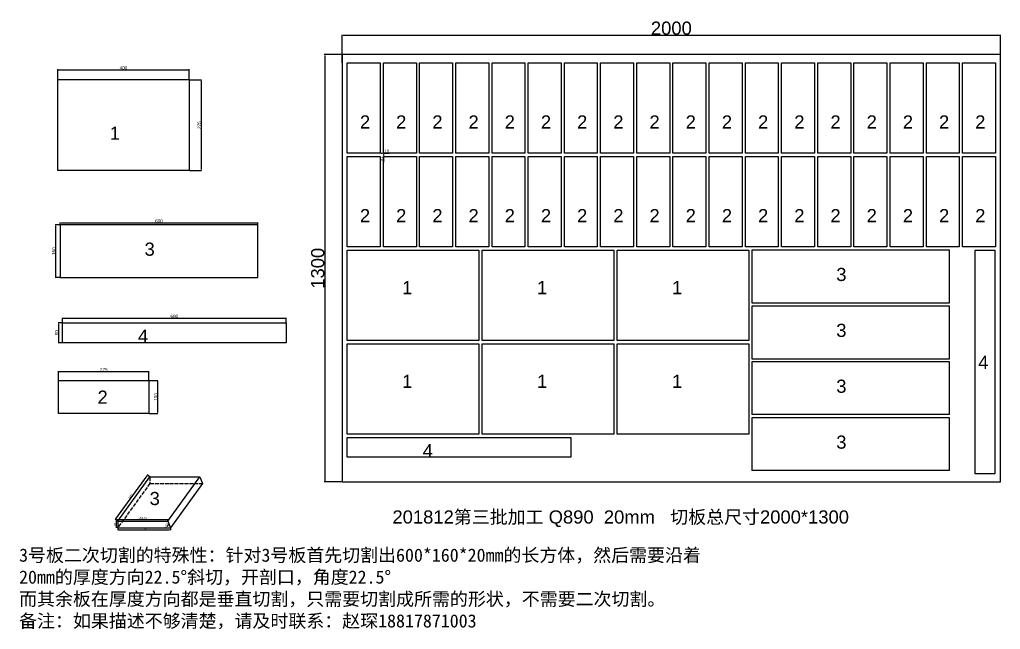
# Model space of a CAD drawing. Header units: millimetres. Extents: x 3071 to 9936, y 1504 to 4997.
# Drawn here: x 3071 to 6052, y 1504 to 3359 of the extents above; entities that cross this region are included whole.
import ezdxf

# ---------------------------------------------------------------- set-up
doc = ezdxf.new("R2010")
doc.units = ezdxf.units.MM
doc.linetypes.add('ACAD_ISO02W100', pattern=[15, 12, -3])
doc.layers.add('尺寸标注', color=6, linetype='Continuous')
doc.layers.add('标号', color=4, linetype='Continuous')
doc.styles.get("Standard").update_dxf_attribs({"font": 'arial.ttf'})
doc.dimstyles.new('ISO-25-JHF', dxfattribs={"dimtxt": 10, "dimasz": 2.5, "dimexe": 1.25, "dimexo": 0.625, "dimtad": 1, "dimtxsty": 'Standard', "dimcen": 2.5, "dimadec": 0, "dimazin": 0, "dimtfac": 1, "dimtmove": 0, "dimatfit": 3, "dimfxl": 1, "dimarcsym": 0})
doc.dimstyles.new('ISO-25-old', dxfattribs={"dimtxt": 6, "dimasz": 2.5, "dimexe": 1.25, "dimexo": 0.625, "dimtad": 1, "dimtxsty": 'Standard', "dimcen": 2.5, "dimadec": 0, "dimazin": 0, "dimtfac": 1, "dimtmove": 0, "dimatfit": 3, "dimfxl": 1, "dimarcsym": 0})
doc.dimstyles.new('边框总尺寸', dxfattribs={"dimtxt": 40, "dimasz": 2.5, "dimexe": 1.25, "dimexo": 0.625, "dimtad": 1, "dimtxsty": 'Standard', "dimcen": 2.5, "dimclrd": 6, "dimclre": 6, "dimclrt": 6, "dimadec": 0, "dimazin": 0, "dimtfac": 1, "dimtmove": 0, "dimatfit": 3, "dimfxl": 1, "dimarcsym": 0})

# ---------------------------------------------------------------- blocks, each defined once
blk = doc.blocks.new('*D16')
at = {"layer": 'Defpoints', "color": 0, "transparency": 16777216}
for p in [(3586.5, 3206.5), (3186.5, 3175.3), (3586.5, 3175.3)]:
    blk.add_point(p, dxfattribs=at)
at = {"layer": '尺寸标注', "color": 0, "lineweight": -2, "transparency": 16777216}
for p, q in [((3186.5, 3175.9), (3186.5, 3207.8)), ((3189, 3206.5), (3584, 3206.5)), ((3586.5, 3175.9), (3586.5, 3207.8))]:
    blk.add_line(p, q, dxfattribs=at)
at = {"layer": '尺寸标注', "color": 0, "transparency": 16777216}
for points in [[(3189, 3207), (3189, 3206.1), (3186.5, 3206.5)], [(3584, 3207), (3584, 3206.1), (3586.5, 3206.5)]]:
    blk.add_solid(points, dxfattribs=at)
at = {"layer": '尺寸标注', "color": 0, "transparency": 16777216, "insert": (3386.5, 3212.3), "char_height": 10, "attachment_point": 5}
blk.add_mtext('400', dxfattribs=at)
blk = doc.blocks.new('*D17')
at = {"layer": 'Defpoints', "color": 0, "transparency": 16777216}
for p in [(3586.5, 3175.3), (3586.5, 2900.3), (3622.6, 2900.3)]:
    blk.add_point(p, dxfattribs=at)
at = {"layer": '尺寸标注', "color": 0, "lineweight": -2, "transparency": 16777216}
for p, q in [((3587.1, 3175.3), (3623.8, 3175.3)), ((3622.6, 3172.8), (3622.6, 2902.8)), ((3587.1, 2900.3), (3623.8, 2900.3))]:
    blk.add_line(p, q, dxfattribs=at)
at = {"layer": '尺寸标注', "color": 0, "transparency": 16777216}
for points in [[(3622.1, 3172.8), (3623, 3172.8), (3622.6, 3175.3)], [(3622.1, 2902.8), (3623, 2902.8), (3622.6, 2900.3)]]:
    blk.add_solid(points, dxfattribs=at)
at = {"layer": '尺寸标注', "color": 0, "transparency": 16777216, "insert": (3616.8, 3037.8), "char_height": 10, "attachment_point": 5, "rotation": 90}
blk.add_mtext('275', dxfattribs=at)
blk = doc.blocks.new('*D18')
at = {"layer": 'Defpoints', "color": 0, "transparency": 16777216}
for p in [(3180.4, 2734.5), (3194.4, 2734.5), (3194.4, 2574.5)]:
    blk.add_point(p, dxfattribs=at)
at = {"layer": '尺寸标注', "color": 0, "lineweight": -2, "transparency": 16777216}
for p, q in [((3193.7, 2734.5), (3179.1, 2734.5)), ((3180.4, 2577), (3180.4, 2732)), ((3193.7, 2574.5), (3179.1, 2574.5))]:
    blk.add_line(p, q, dxfattribs=at)
at = {"layer": '尺寸标注', "color": 0, "transparency": 16777216}
for points in [[(3179.9, 2732), (3180.8, 2732), (3180.4, 2734.5)], [(3179.9, 2577), (3180.8, 2577), (3180.4, 2574.5)]]:
    blk.add_solid(points, dxfattribs=at)
at = {"layer": '尺寸标注', "color": 0, "transparency": 16777216, "insert": (3174.6, 2654.5), "char_height": 10, "attachment_point": 5, "rotation": 90}
blk.add_mtext('160', dxfattribs=at)
blk = doc.blocks.new('*D19')
at = {"layer": 'Defpoints', "color": 0, "transparency": 16777216}
for p in [(3194.4, 2734.5), (3794.4, 2740.8), (3794.4, 2734.5)]:
    blk.add_point(p, dxfattribs=at)
at = {"layer": '尺寸标注', "color": 0, "lineweight": -2, "transparency": 16777216}
for p, q in [((3194.4, 2735.1), (3194.4, 2742.1)), ((3196.9, 2740.8), (3791.9, 2740.8)), ((3794.4, 2735.1), (3794.4, 2742.1))]:
    blk.add_line(p, q, dxfattribs=at)
at = {"layer": '尺寸标注', "color": 0, "transparency": 16777216}
for points in [[(3196.9, 2741.2), (3196.9, 2740.4), (3194.4, 2740.8)], [(3791.9, 2741.2), (3791.9, 2740.4), (3794.4, 2740.8)]]:
    blk.add_solid(points, dxfattribs=at)
at = {"layer": '尺寸标注', "color": 0, "transparency": 16777216, "insert": (3494.4, 2746.5), "char_height": 10, "attachment_point": 5}
blk.add_mtext('600', dxfattribs=at)
blk = doc.blocks.new('*D20')
at = {"layer": 'Defpoints', "color": 0, "transparency": 16777216}
for p in [(3881, 2450.7), (3201, 2436.2), (3881, 2436.2)]:
    blk.add_point(p, dxfattribs=at)
at = {"layer": '尺寸标注', "color": 0, "lineweight": -2, "transparency": 16777216}
for p, q in [((3201, 2436.8), (3201, 2451.9)), ((3203.5, 2450.7), (3878.5, 2450.7)), ((3881, 2436.8), (3881, 2451.9))]:
    blk.add_line(p, q, dxfattribs=at)
at = {"layer": '尺寸标注', "color": 0, "transparency": 16777216}
for points in [[(3203.5, 2451.1), (3203.5, 2450.2), (3201, 2450.7)], [(3878.5, 2451.1), (3878.5, 2450.2), (3881, 2450.7)]]:
    blk.add_solid(points, dxfattribs=at)
at = {"layer": '尺寸标注', "color": 0, "transparency": 16777216, "insert": (3541, 2456.4), "char_height": 10, "attachment_point": 5}
blk.add_mtext('680', dxfattribs=at)
blk = doc.blocks.new('*D21')
at = {"layer": 'Defpoints', "color": 0, "transparency": 16777216}
for p in [(3201, 2436.2), (3189, 2376.2), (3201, 2376.2)]:
    blk.add_point(p, dxfattribs=at)
at = {"layer": '尺寸标注', "color": 0, "lineweight": -2, "transparency": 16777216}
for p, q in [((3200.4, 2436.2), (3187.7, 2436.2)), ((3189, 2433.7), (3189, 2378.7)), ((3200.4, 2376.2), (3187.7, 2376.2))]:
    blk.add_line(p, q, dxfattribs=at)
at = {"layer": '尺寸标注', "color": 0, "transparency": 16777216}
for points in [[(3188.6, 2433.7), (3189.4, 2433.7), (3189, 2436.2)], [(3188.6, 2378.7), (3189.4, 2378.7), (3189, 2376.2)]]:
    blk.add_solid(points, dxfattribs=at)
at = {"layer": '尺寸标注', "color": 0, "transparency": 16777216, "insert": (3183.2, 2406.2), "char_height": 10, "attachment_point": 5, "rotation": 90}
blk.add_mtext('60', dxfattribs=at)
blk = doc.blocks.new('*D12')
at = {"layer": 'Defpoints', "color": 0, "transparency": 16777216}
for p in [(4166.6, 2952.5), (4176.6, 2952.5), (4176.6, 2952.5)]:
    blk.add_point(p, dxfattribs=at)
at = {"layer": '尺寸标注', "color": 0, "lineweight": -2, "transparency": 16777216}
for p, q in [((4166.6, 2951.9), (4166.6, 2951.3)), ((4169.1, 2952.5), (4174.1, 2952.5)), ((4176.6, 2952.5), (4193.7, 2952.5)), ((4176.6, 2951.9), (4176.6, 2951.3))]:
    blk.add_line(p, q, dxfattribs=at)
at = {"layer": '尺寸标注', "color": 0, "transparency": 16777216}
for points in [[(4169.1, 2952.9), (4169.1, 2952.1), (4166.6, 2952.5)], [(4174.1, 2952.9), (4174.1, 2952.1), (4176.6, 2952.5)]]:
    blk.add_solid(points, dxfattribs=at)
at = {"layer": '尺寸标注', "color": 0, "transparency": 16777216, "insert": (4186.4, 2958.2), "char_height": 10, "attachment_point": 5}
blk.add_mtext('10', dxfattribs=at)
blk = doc.blocks.new('*D13')
at = {"layer": 'Defpoints', "color": 0, "transparency": 16777216}
for p in [(4176.6, 2952.5), (4176.6, 2942.5), (4176.6, 2942.5)]:
    blk.add_point(p, dxfattribs=at)
at = {"layer": '尺寸标注', "color": 0, "lineweight": -2, "transparency": 16777216}
for p, q in [((4177.2, 2952.5), (4177.8, 2952.5)), ((4176.6, 2950), (4176.6, 2945)), ((4176.6, 2942.5), (4176.6, 2925.4)), ((4177.2, 2942.5), (4177.8, 2942.5))]:
    blk.add_line(p, q, dxfattribs=at)
at = {"layer": '尺寸标注', "color": 0, "transparency": 16777216}
for points in [[(4176.2, 2950), (4177, 2950), (4176.6, 2952.5)], [(4176.2, 2945), (4177, 2945), (4176.6, 2942.5)]]:
    blk.add_solid(points, dxfattribs=at)
at = {"layer": '尺寸标注', "color": 0, "transparency": 16777216, "insert": (4170.9, 2932.7), "char_height": 10, "attachment_point": 5, "rotation": 90}
blk.add_mtext('10', dxfattribs=at)
blk = doc.blocks.new('*D8')
at = {"layer": 'Defpoints', "color": 0, "transparency": 16777216}
for p in [(6051.6, 3311.6), (4051.6, 3252.5), (6051.6, 3252.5)]:
    blk.add_point(p, dxfattribs=at)
at = {"layer": '尺寸标注', "color": 6, "lineweight": -2, "transparency": 16777216}
for p, q in [((4051.6, 3253.1), (4051.6, 3312.8)), ((4054.1, 3311.6), (6049.1, 3311.6)), ((6051.6, 3253.1), (6051.6, 3312.8))]:
    blk.add_line(p, q, dxfattribs=at)
at = {"layer": '尺寸标注', "color": 6, "transparency": 16777216}
for points in [[(4054.1, 3312), (4054.1, 3311.2), (4051.6, 3311.6)], [(6049.1, 3312), (6049.1, 3311.2), (6051.6, 3311.6)]]:
    blk.add_solid(points, dxfattribs=at)
at = {"layer": '尺寸标注', "color": 6, "transparency": 16777216, "insert": (5051.6, 3332.6), "char_height": 40, "attachment_point": 5}
blk.add_mtext('2000', dxfattribs=at)
blk = doc.blocks.new('*D9')
at = {"layer": 'Defpoints', "color": 0, "transparency": 16777216}
for p in [(4051.6, 3252.5), (3998.1, 1952.5), (4051.6, 1952.5)]:
    blk.add_point(p, dxfattribs=at)
at = {"layer": '尺寸标注', "color": 6, "lineweight": -2, "transparency": 16777216}
for p, q in [((4051, 3252.5), (3996.8, 3252.5)), ((3998.1, 3250), (3998.1, 1955)), ((4051, 1952.5), (3996.8, 1952.5))]:
    blk.add_line(p, q, dxfattribs=at)
at = {"layer": '尺寸标注', "color": 6, "transparency": 16777216}
for points in [[(3997.7, 3250), (3998.5, 3250), (3998.1, 3252.5)], [(3997.7, 1955), (3998.5, 1955), (3998.1, 1952.5)]]:
    blk.add_solid(points, dxfattribs=at)
at = {"layer": '尺寸标注', "color": 6, "transparency": 16777216, "insert": (3977, 2602.5), "char_height": 40, "attachment_point": 5, "rotation": 90}
blk.add_mtext('1300', dxfattribs=at)
blk = doc.blocks.new('*D10')
at = {"layer": 'Defpoints', "color": 0, "transparency": 16777216}
for p in [(3464, 2288.1), (3189, 2261.1), (3464, 2261.1)]:
    blk.add_point(p, dxfattribs=at)
at = {"layer": '尺寸标注', "color": 0, "lineweight": -2, "transparency": 16777216}
for p, q in [((3189, 2261.7), (3189, 2289.3)), ((3191.5, 2288.1), (3461.5, 2288.1)), ((3464, 2261.7), (3464, 2289.3))]:
    blk.add_line(p, q, dxfattribs=at)
at = {"layer": '尺寸标注', "color": 0, "transparency": 16777216}
for points in [[(3191.5, 2288.5), (3191.5, 2287.7), (3189, 2288.1)], [(3461.5, 2288.5), (3461.5, 2287.7), (3464, 2288.1)]]:
    blk.add_solid(points, dxfattribs=at)
at = {"layer": '尺寸标注', "color": 0, "transparency": 16777216, "insert": (3326.5, 2293.8), "char_height": 10, "attachment_point": 5}
blk.add_mtext('275', dxfattribs=at)
blk = doc.blocks.new('*D11')
at = {"layer": 'Defpoints', "color": 0, "transparency": 16777216}
for p in [(3464, 2261.1), (3464, 2161.1), (3489.9, 2161.1)]:
    blk.add_point(p, dxfattribs=at)
at = {"layer": '尺寸标注', "color": 0, "lineweight": -2, "transparency": 16777216}
for p, q in [((3464.6, 2261.1), (3491.2, 2261.1)), ((3489.9, 2258.6), (3489.9, 2163.6)), ((3464.6, 2161.1), (3491.2, 2161.1))]:
    blk.add_line(p, q, dxfattribs=at)
at = {"layer": '尺寸标注', "color": 0, "transparency": 16777216}
for points in [[(3489.5, 2258.6), (3490.3, 2258.6), (3489.9, 2261.1)], [(3489.5, 2163.6), (3490.3, 2163.6), (3489.9, 2161.1)]]:
    blk.add_solid(points, dxfattribs=at)
at = {"layer": '尺寸标注', "color": 0, "transparency": 16777216, "insert": (3484.2, 2211.1), "char_height": 10, "attachment_point": 5, "rotation": 90}
blk.add_mtext('100', dxfattribs=at)
blk = doc.blocks.new('*D4')
at = {"layer": 'Defpoints', "color": 0, "transparency": 16777216}
for p in [(3369.2, 1813.5), (3529.2, 1813.5), (3529.2, 1806.9)]:
    blk.add_point(p, dxfattribs=at)
at = {"layer": '尺寸标注', "color": 0, "lineweight": -2, "transparency": 16777216}
for p, q in [((3369.2, 1812.8), (3369.2, 1805.6)), ((3371.7, 1806.9), (3526.7, 1806.9)), ((3529.2, 1812.8), (3529.2, 1805.6))]:
    blk.add_line(p, q, dxfattribs=at)
at = {"layer": '尺寸标注', "color": 0, "transparency": 16777216}
for points in [[(3371.7, 1807.3), (3371.7, 1806.5), (3369.2, 1806.9)], [(3526.7, 1807.3), (3526.7, 1806.5), (3529.2, 1806.9)]]:
    blk.add_solid(points, dxfattribs=at)
at = {"layer": '尺寸标注', "color": 0, "transparency": 16777216, "insert": (3449.2, 1810.6), "char_height": 6, "attachment_point": 5}
blk.add_mtext('160', dxfattribs=at)
blk = doc.blocks.new('*D5')
at = {"layer": 'Defpoints', "color": 0, "transparency": 16777216}
for p in [(3369.2, 1833.5), (3364.4, 1813.5), (3369.2, 1813.5)]:
    blk.add_point(p, dxfattribs=at)
at = {"layer": '尺寸标注', "color": 0, "lineweight": -2, "transparency": 16777216}
for p, q in [((3368.6, 1833.5), (3363.1, 1833.5)), ((3364.4, 1831), (3364.4, 1816)), ((3368.6, 1813.5), (3363.1, 1813.5))]:
    blk.add_line(p, q, dxfattribs=at)
at = {"layer": '尺寸标注', "color": 0, "transparency": 16777216}
for points in [[(3364, 1831), (3364.8, 1831), (3364.4, 1833.5)], [(3364, 1816), (3364.8, 1816), (3364.4, 1813.5)]]:
    blk.add_solid(points, dxfattribs=at)
at = {"layer": '尺寸标注', "color": 0, "transparency": 16777216, "insert": (3360.7, 1823.5), "char_height": 6, "attachment_point": 5, "rotation": 90}
blk.add_mtext('20', dxfattribs=at)
blk = doc.blocks.new('*D6')
at = {"layer": 'Defpoints', "color": 0, "transparency": 16777216}
for p in [(3459.7, 1973.1), (3466.8, 1967.9), (3369.2, 1833.5)]:
    blk.add_point(p, dxfattribs=at)
at = {"layer": '尺寸标注', "color": 0, "lineweight": -2, "transparency": 16777216}
for p, q in [((3363.5, 1840.7), (3458.2, 1971.1)), ((3466.3, 1968.3), (3458.6, 1973.9)), ((3368.7, 1833.8), (3361, 1839.4))]:
    blk.add_line(p, q, dxfattribs=at)
at = {"layer": '尺寸标注', "color": 0, "transparency": 16777216}
for points in [[(3457.9, 1971.4), (3458.5, 1970.9), (3459.7, 1973.1)], [(3363.2, 1841), (3363.8, 1840.5), (3362, 1838.7)]]:
    blk.add_solid(points, dxfattribs=at)
at = {"layer": '尺寸标注', "color": 0, "transparency": 16777216, "insert": (3407.9, 1908.1), "char_height": 6, "attachment_point": 5, "rotation": 54.0168}
blk.add_mtext('600', dxfattribs=at)
blk = doc.blocks.new('*D7')
at = {"layer": 'Defpoints', "color": 0, "transparency": 16777216}
for p in [(3520.9, 1833.5), (3521.7, 1821), (3369.2, 1813.5), (3529.2, 1813.5), (3529.2, 1813.5)]:
    blk.add_point(p, dxfattribs=at)
at = {"layer": '尺寸标注', "color": 0, "lineweight": -2, "transparency": 16777216}
blk.add_arc((3529.2, 1813.5), 10.7, 125.9457, 166.5543, dxfattribs=at)
at = {"layer": '尺寸标注', "color": 0, "transparency": 16777216}
for points in [[(3522.8, 1822.5), (3523.2, 1821.7), (3525.1, 1823.3)], [(3519.3, 1815.9), (3518.4, 1816), (3518.5, 1813.5)]]:
    blk.add_solid(points, dxfattribs=at)
at = {"layer": '尺寸标注', "color": 0, "transparency": 16777216, "insert": (3517.3, 1821.4), "char_height": 6, "attachment_point": 5, "rotation": 56.25}
blk.add_mtext('67.5', dxfattribs=at)
blk = doc.blocks.new('*D1')
at = {"layer": 'Defpoints', "color": 0, "transparency": 16777216}
for p in [(3369.2, 1833.5), (3520.9, 1838.2), (3520.9, 1833.5)]:
    blk.add_point(p, dxfattribs=at)
at = {"layer": '尺寸标注', "color": 0, "lineweight": -2, "transparency": 16777216}
for p, q in [((3369.2, 1834.1), (3369.2, 1839.5)), ((3371.7, 1838.2), (3518.4, 1838.2)), ((3520.9, 1834.1), (3520.9, 1839.5))]:
    blk.add_line(p, q, dxfattribs=at)
at = {"layer": '尺寸标注', "color": 0, "transparency": 16777216}
for points in [[(3371.7, 1838.7), (3371.7, 1837.8), (3369.2, 1838.2)], [(3518.4, 1838.7), (3518.4, 1837.8), (3520.9, 1838.2)]]:
    blk.add_solid(points, dxfattribs=at)
at = {"layer": '尺寸标注', "color": 0, "transparency": 16777216, "insert": (3445.1, 1842.5), "char_height": 6, "attachment_point": 5}
blk.add_mtext('151,72', dxfattribs=at)

msp = doc.modelspace()

# ---------------------------------------------------------------- linework, layer by layer
for p, q in [((6051.592, 3252.515), (4051.592, 3252.515)), ((4051.592, 3252.515), (4051.592, 1952.515)), ((4051.592, 3227.515), (4051.592, 3252.515)), ((6051.592, 1952.515), (6051.592, 3252.515)), ((4066.592, 2952.515), (4066.592, 3227.515)), ((4066.592, 3227.515), (4166.592, 3227.515)), ((4166.592, 3227.515), (4166.592, 2952.515)), ((4176.592, 2952.515), (4176.592, 3227.515)), ((4176.592, 3227.515), (4276.592, 3227.515)), ((4276.592, 3227.515), (4276.592, 2952.515)), ((4286.592, 2952.515), (4286.592, 3227.515)), ((4286.592, 3227.515), (4386.592, 3227.515)), ((4386.592, 3227.515), (4386.592, 2952.515)), ((4396.592, 2952.515), (4396.592, 3227.515)), ((4396.592, 3227.515), (4496.592, 3227.515)), ((4496.592, 3227.515), (4496.592, 2952.515)), ((4506.592, 2952.515), (4506.592, 3227.515)), ((4506.592, 3227.515), (4606.592, 3227.515)), ((4606.592, 3227.515), (4606.592, 2952.515)), ((4616.592, 2952.515), (4616.592, 3227.515)), ((4616.592, 3227.515), (4716.592, 3227.515)), ((4716.592, 3227.515), (4716.592, 2952.515)), ((4726.592, 2952.515), (4726.592, 3227.515)), ((4726.592, 3227.515), (4826.592, 3227.515)), ((4826.592, 3227.515), (4826.592, 2952.515)), ((4836.592, 2952.515), (4836.592, 3227.515)), ((4836.592, 3227.515), (4936.592, 3227.515)), ((4936.592, 3227.515), (4936.592, 2952.515)), ((4946.592, 2952.515), (4946.592, 3227.515)), ((4946.592, 3227.515), (5046.592, 3227.515)), ((5046.592, 3227.515), (5046.592, 2952.515)), ((5056.592, 2952.515), (5056.592, 3227.515)), ((5056.592, 3227.515), (5156.592, 3227.515)), ((5156.592, 3227.515), (5156.592, 2952.515)), ((5166.592, 2952.515), (5166.592, 3227.515)), ((5166.592, 3227.515), (5266.592, 3227.515)), ((5266.592, 3227.515), (5266.592, 2952.515)), ((5276.592, 2952.515), (5276.592, 3227.515)), ((5276.592, 3227.515), (5376.592, 3227.515)), ((5376.592, 3227.515), (5376.592, 2952.515)), ((5386.592, 2952.515), (5386.592, 3227.515)), ((5386.592, 3227.515), (5486.592, 3227.515)), ((5486.592, 3227.515), (5486.592, 2952.515)), ((5496.592, 2952.515), (5496.592, 3227.515)), ((5496.592, 3227.515), (5596.592, 3227.515)), ((5596.592, 3227.515), (5596.592, 2952.515)), ((5606.592, 2952.515), (5606.592, 3227.515)), ((5606.592, 3227.515), (5706.592, 3227.515)), ((5706.592, 3227.515), (5706.592, 2952.515)), ((5716.592, 2952.515), (5716.592, 3227.515)), ((5716.592, 3227.515), (5816.592, 3227.515)), ((5816.592, 3227.515), (5816.592, 2952.515)), ((5826.592, 2952.515), (5826.592, 3227.515)), ((5826.592, 3227.515), (5926.592, 3227.515)), ((5926.592, 3227.515), (5926.592, 2952.515)), ((5936.592, 2952.515), (5936.592, 3227.515)), ((5936.592, 3227.515), (6036.592, 3227.515)), ((6036.592, 3227.515), (6036.592, 2952.515)), ((3186.511, 2900.256), (3186.511, 3175.256)), ((3586.511, 3175.256), (3186.511, 3175.256)), ((3586.511, 3175.256), (3586.511, 2900.256)), ((4166.592, 2952.515), (4066.592, 2952.515)), ((4276.592, 2952.515), (4176.592, 2952.515)), ((4386.592, 2952.515), (4286.592, 2952.515)), ((4496.592, 2952.515), (4396.592, 2952.515)), ((4606.592, 2952.515), (4506.592, 2952.515)), ((4716.592, 2952.515), (4616.592, 2952.515)), ((4826.592, 2952.515), (4726.592, 2952.515)), ((4936.592, 2952.515), (4836.592, 2952.515)), ((5046.592, 2952.515), (4946.592, 2952.515)), ((5156.592, 2952.515), (5056.592, 2952.515)), ((5266.592, 2952.515), (5166.592, 2952.515)), ((5376.592, 2952.515), (5276.592, 2952.515)), ((5486.592, 2952.515), (5386.592, 2952.515)), ((5596.592, 2952.515), (5496.592, 2952.515)), ((5706.592, 2952.515), (5606.592, 2952.515)), ((5816.592, 2952.515), (5716.592, 2952.515)), ((5926.592, 2952.515), (5826.592, 2952.515)), ((6036.592, 2952.515), (5936.592, 2952.515)), ((4066.592, 2667.515), (4066.592, 2942.515)), ((4066.592, 2942.515), (4166.592, 2942.515)), ((4166.592, 2942.515), (4166.592, 2667.515)), ((4176.592, 2667.515), (4176.592, 2942.515)), ((4176.592, 2942.515), (4276.592, 2942.515)), ((4276.592, 2942.515), (4276.592, 2667.515)), ((4286.592, 2667.515), (4286.592, 2942.515)), ((4286.592, 2942.515), (4386.592, 2942.515)), ((4386.592, 2942.515), (4386.592, 2667.515)), ((4396.592, 2667.515), (4396.592, 2942.515)), ((4396.592, 2942.515), (4496.592, 2942.515)), ((4496.592, 2942.515), (4496.592, 2667.515)), ((4506.592, 2667.515), (4506.592, 2942.515)), ((4506.592, 2942.515), (4606.592, 2942.515)), ((4606.592, 2942.515), (4606.592, 2667.515)), ((4616.592, 2667.515), (4616.592, 2942.515)), ((4616.592, 2942.515), (4716.592, 2942.515)), ((4716.592, 2942.515), (4716.592, 2667.515)), ((4726.592, 2667.515), (4726.592, 2942.515)), ((4726.592, 2942.515), (4826.592, 2942.515)), ((4826.592, 2942.515), (4826.592, 2667.515)), ((4836.592, 2667.515), (4836.592, 2942.515)), ((4836.592, 2942.515), (4936.592, 2942.515)), ((4936.592, 2942.515), (4936.592, 2667.515)), ((4946.592, 2667.515), (4946.592, 2942.515)), ((4946.592, 2942.515), (5046.592, 2942.515)), ((5046.592, 2942.515), (5046.592, 2667.515)), ((5056.592, 2667.515), (5056.592, 2942.515)), ((5056.592, 2942.515), (5156.592, 2942.515)), ((5156.592, 2942.515), (5156.592, 2667.515)), ((5166.592, 2667.515), (5166.592, 2942.515)), ((5166.592, 2942.515), (5266.592, 2942.515)), ((5266.592, 2942.515), (5266.592, 2667.515)), ((5276.592, 2667.515), (5276.592, 2942.515)), ((5276.592, 2942.515), (5376.592, 2942.515)), ((5376.592, 2942.515), (5376.592, 2667.515)), ((5386.592, 2667.515), (5386.592, 2942.515)), ((5386.592, 2942.515), (5486.592, 2942.515)), ((5486.592, 2942.515), (5486.592, 2667.515)), ((5496.592, 2667.515), (5496.592, 2942.515)), ((5496.592, 2942.515), (5596.592, 2942.515)), ((5596.592, 2942.515), (5596.592, 2667.515)), ((5606.592, 2667.515), (5606.592, 2942.515)), ((5606.592, 2942.515), (5706.592, 2942.515)), ((5706.592, 2942.515), (5706.592, 2667.515)), ((5716.592, 2667.515), (5716.592, 2942.515)), ((5716.592, 2942.515), (5816.592, 2942.515)), ((5816.592, 2942.515), (5816.592, 2667.515)), ((5826.592, 2667.515), (5826.592, 2942.515)), ((5826.592, 2942.515), (5926.592, 2942.515)), ((5926.592, 2942.515), (5926.592, 2667.515)), ((5936.592, 2667.515), (5936.592, 2942.515)), ((5936.592, 2942.515), (6036.592, 2942.515)), ((6036.592, 2942.515), (6036.592, 2667.515)), ((3586.511, 2900.256), (3186.511, 2900.256)), ((3194.372, 2734.453), (3194.372, 2574.453)), ((3794.372, 2734.453), (3194.372, 2734.453)), ((3794.372, 2574.453), (3794.372, 2734.453)), ((4166.592, 2667.515), (4066.592, 2667.515)), ((4066.592, 2657.515), (4466.592, 2657.515)), ((4066.592, 2382.515), (4066.592, 2657.515)), ((4276.592, 2667.515), (4176.592, 2667.515)), ((4386.592, 2667.515), (4286.592, 2667.515)), ((4496.592, 2667.515), (4396.592, 2667.515)), ((4466.592, 2657.515), (4466.592, 2382.515)), ((4476.592, 2657.515), (4876.592, 2657.515)), ((4476.592, 2382.515), (4476.592, 2657.515)), ((4606.592, 2667.515), (4506.592, 2667.515)), ((4716.592, 2667.515), (4616.592, 2667.515)), ((4826.592, 2667.515), (4726.592, 2667.515)), ((4936.592, 2667.515), (4836.592, 2667.515)), ((4876.592, 2657.515), (4876.592, 2382.515)), ((4886.592, 2657.515), (5286.592, 2657.515)), ((4886.592, 2382.515), (4886.592, 2657.515)), ((5046.592, 2667.515), (4946.592, 2667.515)), ((5156.592, 2667.515), (5056.592, 2667.515)), ((5266.592, 2667.515), (5166.592, 2667.515)), ((5376.592, 2667.515), (5276.592, 2667.515)), ((5286.592, 2657.515), (5286.592, 2382.515)), ((5286.592, 2657.515), (5286.592, 2497.515)), ((5896.592, 2657.515), (5296.592, 2657.515)), ((5296.592, 2657.515), (5296.592, 2497.515)), ((5486.592, 2667.515), (5386.592, 2667.515)), ((5596.592, 2667.515), (5496.592, 2667.515)), ((5706.592, 2667.515), (5606.592, 2667.515)), ((5816.592, 2667.515), (5716.592, 2667.515)), ((5926.592, 2667.515), (5826.592, 2667.515)), ((5896.592, 2497.515), (5896.592, 2657.515)), ((6036.592, 2667.515), (5936.592, 2667.515)), ((5975.144, 1977.515), (5975.144, 2657.515)), ((5975.144, 2657.515), (6035.144, 2657.515)), ((6035.144, 2657.515), (6035.144, 1977.515)), ((3194.372, 2574.453), (3794.372, 2574.453)), ((5296.592, 2497.515), (5896.592, 2497.515)), ((5896.592, 2487.515), (5296.592, 2487.515)), ((5296.592, 2487.515), (5296.592, 2327.515)), ((5896.592, 2327.515), (5896.592, 2487.515)), ((3201.023, 2436.154), (3881.023, 2436.154)), ((3201.023, 2376.154), (3201.023, 2436.154)), ((3881.023, 2436.154), (3881.023, 2376.154)), ((3881.023, 2376.154), (3201.023, 2376.154)), ((4466.592, 2382.515), (4066.592, 2382.515)), ((4066.592, 2372.515), (4466.592, 2372.515)), ((4066.592, 2097.515), (4066.592, 2372.515)), ((4466.592, 2372.515), (4466.592, 2097.515)), ((4876.592, 2382.515), (4476.592, 2382.515)), ((4476.592, 2372.515), (4876.592, 2372.515)), ((4476.592, 2097.515), (4476.592, 2372.515)), ((4876.592, 2372.515), (4876.592, 2097.515)), ((5286.592, 2382.515), (4886.592, 2382.515)), ((4886.592, 2372.515), (5286.592, 2372.515)), ((4886.592, 2097.515), (4886.592, 2372.515)), ((5286.592, 2372.515), (5286.592, 2097.515)), ((5296.592, 2327.515), (5896.592, 2327.515)), ((5896.592, 2317.515), (5296.592, 2317.515)), ((5296.592, 2317.515), (5296.592, 2157.515)), ((5896.592, 2157.515), (5896.592, 2317.515)), ((3189.01, 2161.059), (3189.01, 2261.059)), ((3189.01, 2261.059), (3464.01, 2261.059)), ((3464.01, 2261.059), (3464.01, 2161.059)), ((3464.01, 2161.059), (3189.01, 2161.059)), ((5896.592, 2157.515), (5296.592, 2157.515)), ((5896.592, 2147.515), (5296.592, 2147.515)), ((5296.592, 2147.515), (5296.592, 1987.515)), ((5896.592, 1987.515), (5896.592, 2147.515)), ((4466.592, 2097.515), (4066.592, 2097.515)), ((4066.592, 2087.515), (4746.592, 2087.515)), ((4066.592, 2027.515), (4066.592, 2087.515)), ((4876.592, 2097.515), (4476.592, 2097.515)), ((4746.592, 2087.515), (4746.592, 2027.515)), ((5286.592, 2097.515), (4886.592, 2097.515)), ((4746.592, 2027.515), (4066.592, 2027.515)), ((3369.227, 1833.467), (3466.849, 1967.914)), ((3466.849, 1967.914), (3618.564, 1967.914)), ((3520.943, 1833.467), (3618.564, 1967.914)), ((3618.564, 1967.914), (3626.849, 1947.914)), ((5896.592, 1987.515), (5296.592, 1987.515)), ((6035.144, 1977.515), (5975.144, 1977.515)), ((3626.849, 1947.914), (3529.227, 1813.467)), ((4051.592, 1952.515), (6051.592, 1952.515)), ((3369.227, 1833.467), (3369.227, 1813.467)), ((3369.227, 1833.467), (3520.943, 1833.467)), ((3520.943, 1833.467), (3529.227, 1813.467)), ((3369.227, 1813.467), (3529.227, 1813.467))]:
    msp.add_line(p, q)
at = {"linetype": 'ACAD_ISO02W100'}
for p, q in [((3466.849, 1967.914), (3466.849, 1947.914)), ((3466.849, 1947.914), (3369.227, 1813.467)), ((3466.849, 1947.914), (3626.849, 1947.914))]:
    msp.add_line(p, q, dxfattribs=at)

# ---------------------------------------------------------------- texts
at = {"layer": '标号', "char_height": 40, "attachment_point": 7}
for s, width, heights, insert in [('2  ', 70.10425, [0], (4105.084, 3027.486)), ('2  ', 70.10425, [0], (4215.084, 3027.486)), ('2  ', 70.10425, [0], (4325.084, 3027.486)), ('2  ', 70.10425, [0], (4435.084, 3027.486)), ('2  ', 70.10425, [0], (4545.084, 3027.486)), ('2  ', 70.10425, [0], (4655.084, 3027.486)), ('2  ', 70.10425, [0], (4765.084, 3027.486)), ('2  ', 70.10425, [0], (4875.084, 3027.486)), ('2  ', 70.10425, [0], (4985.084, 3027.486)), ('2  ', 70.10425, [0], (5095.084, 3027.486)), ('2  ', 70.10425, [0], (5205.084, 3027.486)), ('2  ', 70.10425, [0], (5315.084, 3027.486)), ('2  ', 70.10425, [0], (5425.084, 3027.486)), ('2  ', 70.10425, [0], (5535.084, 3027.486)), ('2  ', 70.10425, [0], (5645.084, 3027.486)), ('2  ', 70.10425, [0], (5755.084, 3027.486)), ('2  ', 70.10425, [0], (5865.084, 3027.486)), ('2  ', 70.10425, [0], (5975.084, 3027.486)), ('1 ', 70.10425, [0], (3344.995, 2993.634)), ('2  ', 70.10425, [0], (4105.084, 2742.486)), ('2  ', 70.10425, [0], (4215.084, 2742.486)), ('2  ', 70.10425, [0], (4325.084, 2742.486)), ('2  ', 70.10425, [0], (4435.084, 2742.486)), ('2  ', 70.10425, [0], (4545.084, 2742.486)), ('2  ', 70.10425, [0], (4655.084, 2742.486)), ('2  ', 70.10425, [0], (4765.084, 2742.486)), ('2  ', 70.10425, [0], (4875.084, 2742.486)), ('2  ', 70.10425, [0], (4985.084, 2742.486)), ('2  ', 70.10425, [0], (5095.084, 2742.486)), ('2  ', 70.10425, [0], (5205.084, 2742.486)), ('2  ', 70.10425, [0], (5315.084, 2742.486)), ('2  ', 70.10425, [0], (5425.084, 2742.486)), ('2  ', 70.10425, [0], (5535.084, 2742.486)), ('2  ', 70.10425, [0], (5645.084, 2742.486)), ('2  ', 70.10425, [0], (5755.084, 2742.486)), ('2  ', 70.10425, [0], (5865.084, 2742.486)), ('2  ', 70.10425, [0], (5975.084, 2742.486)), ('3 ', 70.10425, [0], (3450.525, 2640.067)), ('3 ', 70.10425, [0], (5552.744, 2563.13)), ('1 ', 70.10425, [0], (4233.412, 2523.654)), ('1 ', 70.10425, [0], (4643.412, 2523.654)), ('1 ', 70.10425, [0], (5053.412, 2523.654)), ('4 ', 70.10425, [0], (3430.413, 2376.154)), ('3 ', 70.10425, [0], (5552.744, 2393.13)), ('4 ', 70.10425, [0], (5984.065, 2296.382)), ('1 ', 70.10425, [0], (4233.412, 2238.654)), ('1 ', 70.10425, [0], (4643.412, 2238.654)), ('1 ', 70.10425, [0], (5053.412, 2238.654)), ('3 ', 70.10425, [0], (5552.744, 2223.13)), ('2 ', 70.10425, [0], (3307.556, 2190.479)), ('3', 40, [50.575], (5552.744, 2053.13)), ('4 ', 70.10425, [0], (4295.982, 2027.515)), ('3 ', 70.10425, [0], (3465.892, 1881.635)), ('201812{\\fSimSun|b0|i0|c134|p2;第三批加工} Q890  20mm   {\\fSimSun|b0|i0|c134|p2;切板总尺寸}2000*1300', 1605.41615, [52.667], (4203.961, 1815.009)), ('{\\fSimSun|b0|i0|c134|p2;\\C0;3号板二次切割的特殊性：针对3号板首先切割出600*160*20mm的长方体，然后需要沿着20mm的厚度方向22.5°斜切，开剖口，角度22.5°\\P而其余板在厚度方向都是垂直切割，只需要切割成所需的形状，不需要二次切割。\\P备注：如果描述不够清楚，请及时联系：赵琛18817871003}', 2170.92338, [0], (3069.188, 1504.052))]:
    msp.add_mtext_dynamic_manual_height_columns(s, width=width, gutter_width=12.5, heights=heights, dxfattribs=dict(at, insert=insert))

# ---------------------------------------------------------------- dimensions: what is measured, and where the dimension line sits
at = {"layer": '尺寸标注'}
for p1, p2, distance, dimstyle, picture, middle in [((4051.592, 3252.515), (6051.592, 3252.515), 59.062, '边框总尺寸', '*D8', (5051.592, 3332.624)), ((4051.592, 3252.515), (4051.592, 1952.515), -53.499, '边框总尺寸', '*D9', (3977.031, 2602.515)), ((3186.511, 3175.256), (3586.511, 3175.256), 31.285, 'ISO-25-JHF', '*D16', (3386.511, 3212.271)), ((3586.511, 3175.256), (3586.511, 2900.256), 36.055, 'ISO-25-JHF', '*D17', (3616.835, 3037.756)), ((4176.592, 2952.515), (4176.592, 2942.515), 0, 'ISO-25-JHF', '*D13', (4170.861, 2932.715)), ((4166.592, 2952.515), (4176.592, 2952.515), 0, 'ISO-25-JHF', '*D12', (4186.391, 2958.246)), ((3194.372, 2734.453), (3794.372, 2734.453), 6.363, 'ISO-25-JHF', '*D19', (3494.372, 2746.547)), ((3194.372, 2574.453), (3194.372, 2734.453), 14.009, 'ISO-25-JHF', '*D18', (3174.633, 2654.453)), ((3201.023, 2436.154), (3881.023, 2436.154), 14.502, 'ISO-25-JHF', '*D20', (3541.023, 2456.387)), ((3201.023, 2436.154), (3201.023, 2376.154), -12.047, 'ISO-25-JHF', '*D21', (3183.245, 2406.154)), ((3189.01, 2261.059), (3464.01, 2261.059), 27.036, 'ISO-25-JHF', '*D10', (3326.51, 2293.825)), ((3464.01, 2261.059), (3464.01, 2161.059), 25.917, 'ISO-25-JHF', '*D11', (3484.197, 2211.059)), ((3369.227, 1833.467), (3520.943, 1833.467), 4.769, 'ISO-25-old', '*D1', (3445.085, 1842.467)), ((3369.227, 1813.467), (3529.227, 1813.467), -6.578, 'ISO-25-old', '*D4', (3449.227, 1810.577))]:
    dim = msp.add_aligned_dim(p1=p1, p2=p2, distance=distance, dimstyle=dimstyle, dxfattribs=at)
    dim.commit()
    dim.dimension.update_dxf_attribs({"geometry": picture, "text_midpoint": middle})
dim = msp.add_aligned_dim(p1=(3369.227, 1833.467), p2=(3466.849, 1967.914), distance=8.887, text='600', dimstyle='ISO-25-old', dxfattribs=at)
dim.commit()
dim.dimension.update_dxf_attribs({"geometry": '*D6', "text_midpoint": (3407.862, 1908.079)})
dim = msp.add_linear_dim(base=(3364.393, 1813.467), p1=(3369.227, 1833.467), p2=(3369.227, 1813.467), angle=90, dimstyle='ISO-25-old', dxfattribs=at)
dim.commit()
dim.dimension.update_dxf_attribs({"geometry": '*D5', "text_midpoint": (3360.705, 1823.467)})
dim = msp.add_angular_dim_2l(base=(3521.677, 1821.017), line1=((3369.227, 1813.467), (3529.227, 1813.467)), line2=((3520.943, 1833.467), (3529.227, 1813.467)), text='67.5', dimstyle='ISO-25-old', dxfattribs=at)
dim.commit()
dim.dimension.update_dxf_attribs({"geometry": '*D7', "text_midpoint": (3520.349, 1819.399), "dimtype": 162})

doc.saveas('drawing.dxf')
